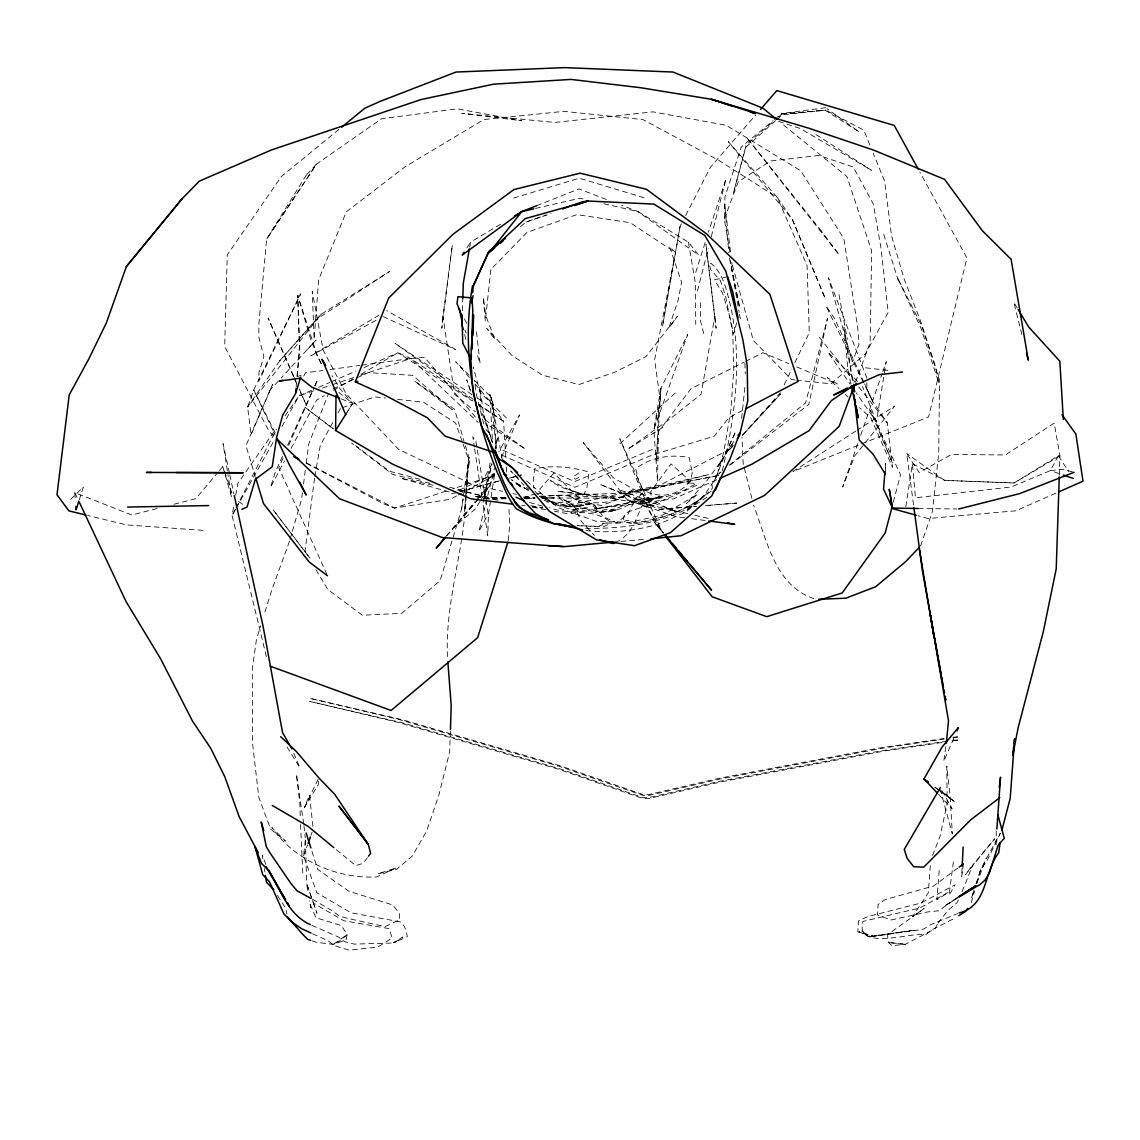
<?xml version="1.0" encoding="UTF-8"?>
<svg xmlns="http://www.w3.org/2000/svg" width="1140" height="1140" viewBox="0 0 1140 1140"><rect width="100%" height="100%" fill="white"/><g stroke="black" fill="none" stroke-linecap="round" stroke-linejoin="round"><path stroke-width="0.75" stroke-dasharray="5 3.75" d="M866.827 382.855L866.756 389.111L872.827 401.594L887.248 422.911L892.506 467.315L871.145 418.451L859.546 407.65M885.466 472.758L885.581 463.453L885.025 470.293M996.089 844.754L996.26 830.775M729.842 252.054L724.285 219.051L724.969 196.75L741.285 146.975L773.219 120.584M1059.302 475.238L1059.944 455.801L1054.201 423.097L1005.409 454.96L951.487 454.447L919.111 472.473L906.727 453.506L913.667 506.018M462.356 310.636L462.783 298.594M447.45 656.654C444.956 602.077 464.322 549.851 466.175 495.644M450.386 731.324L449.588 752.257L438.843 795.221L426.503 831.302L412.267 856.083L396.478 869.364L377.668 873.881L396.392 867.868L376.642 876.931C336.671 878.983 294.932 860.558 271.819 827.526L285.527 841.135L270.636 829.079L258.78 797.302L252.638 744.121L252.282 669.337L256.471 639.269L260.69 625.703M962.089 868.067L961.661 876.817L963.443 863.949M466.303 493.876L468.868 457.311L464.407 442.42M930.326 865.531L928.345 892.706L912.428 916.76L924.127 908.537L887.433 934.729L888.445 942.466L891.808 945.659L905.203 944.348L934.843 928.901L938.69 921.804L938.077 922.887L948.124 910.261L957.187 902.538L958.64 899.403M939.232 870.49L936.909 899.816L948.509 892.235L920.009 907.953L862.98 921.419C854.33 951.8 912.698 931.708 925.823 934.658L931.323 930.098L956.033 917.515M296.172 386.674L296.457 383.24M297.013 376.385L299.392 347.23L297.697 295.232L317.59 356.578L322.307 365.954M465.576 498.009L464.436 512.159L465.847 494.917M465.719 496.242L468.868 457.311L469.438 461.814L464.293 492.48M318.587 781.228L318.317 784.577L304.423 807.405L309.467 795.05L313.229 829.008M465.989 493.193L468.526 462.142M508.397 540.531L509.794 523.488L508.725 505.861M297.227 376.357L299.806 348.868L297.697 295.232L310.778 339.549L317.59 356.578L321.808 364.244M442.961 316.322L441.836 328.235L452.324 245.086L442.961 316.322L454.561 394.184L475.423 411.811M741.641 418.451L745.204 383.981M311.804 925.295L338.694 937.094L344.736 941.754L354.17 944.091L393.984 942.98L402.933 937.023L393.485 942.723L407.336 936.752L406.182 930.497L404.002 925.951L400.168 921.861L350.978 912.755L316.834 892.748L303.568 855.94L305.349 840.038M302.399 492.68L301.502 499.619L289.973 539.562M303.525 484.016L305.32 470.15M306.218 463.225L308.698 444.158L328.519 393.614M953.368 861.954L949.078 895.228L955.22 884.74L920.992 903.037L867.569 916.631L858.448 920.878L857.836 932.035L873.995 936.467L914.337 930.155L868.922 936.596L858.933 931.679L873.995 936.467L868.922 936.596L917.899 930.126L923.899 928.972L930.582 924.654L957.529 913.61M315.937 569.63L327.736 589.466L362.292 615.215L401.722 613.349L440.126 580.63L461.444 509.509L468.868 457.311M945.815 746.7L943.735 761.377L954.18 737.252M494.461 475.024L488.675 513.114L478.914 531.411L494.56 467.984M905.844 506.659L912.428 463.695L944.775 480.339L1014.115 482.947L1058.291 455.786L1068.608 471.39M461.444 509.509L463.154 499.291M483.303 502.142L490.399 460.988M680.053 226.433L662.482 326.51L680.053 226.433L681.663 223.326M314.555 478.13L305.036 551.332L307.757 555.907M314.854 476.406L320.297 445.341L333.806 420.575M469.68 247.238L470.578 242.122L502.241 223.255M714.837 316.379L716.091 328.291L705.945 244.459L714.837 316.379L701.043 394.241L670.648 418.451L627.584 449.288L664.549 426.332M233.6 507.086L232.09 515.565L266.475 656.939M235.724 495.23L237.847 483.374L276.022 428.797M673.94 260.362L654.645 359.713L660.317 400.739L653.861 429.566L657.509 481.693L658.464 431.704L690.997 388.669L744.121 362.078M483.973 499.007L491.711 463.923M484.072 498.679L491.739 464.066M722.276 470.905C735.87 413.336 743.765 352.174 727.577 294.277C724.541 282.692 720.566 271.277 710.99 263.354L709.08 263.525L710.776 269.767L720.337 280.497L725.639 296.371L732.749 332.852L733.818 369.047L730.882 410.087L723.843 451.625L717.032 475.351L713.555 482.348L711.916 483.503L712.4 488.162C693.505 508.953 664.392 517.745 637.445 522.548C633.056 523.559 630.021 519.071 625.746 520.78C618.507 525.383 610.47 521.764 602.832 523.616L602.12 524.97L598.258 526.281L577.681 525.683M697.466 291.014L708.296 248.492M711.317 236.579L726.052 178.738L708.439 232.09M893.304 502.17L900.543 474.753L870.276 410.243L892.477 463.296L862.524 386.375M736.682 322.706L733.576 334.148L729.828 316.507L722.603 293.165L714.424 279.856L725.952 277.077M971.252 902.738L974.543 891.067M976.894 882.745L980.656 869.407L1000.136 833.312M289.489 541.229L271.762 590.064L263.853 615.514M79.201 500.047L83.306 487.036L68.642 501.344M695.699 272.488L705.247 242.193M973.959 890.24L971.38 898.249L974.372 890.14M976.025 883.828L980.656 869.407L986.57 861.783L1000.322 833.411M920.564 545.975L932.435 511.461L938.733 453.107L939.488 380.076L921.362 325.071L897.479 277.775L921.149 328.562L938.99 383.539L935.598 366.738L920.693 321.352L904.248 279.243L891.537 235.852L884.64 181.232L873.226 153.202M857.765 443.631L842.645 487.079L854.815 455.729L894.8 406.011L857.351 430.108M860.672 435.28L882.175 373.45M882.759 371.782L886.25 361.751L876.347 421.871L856.14 392.773M303.568 855.94L307.543 844.854M310.964 835.349L312.103 832.186M855.556 381.971L870.162 342.442L871.644 250.8L846.877 176.501L780.786 122.735M976.766 883.671L986.328 857.736M724.285 219.051L738.207 181.844L770.44 160.996L818.876 155.453L853.276 166.996L873.354 204.131L881.006 248.178L888.174 312.445L865.445 353.842L830.96 383.838L796.789 380.176M932.577 855.556L940.073 836.076L947.169 803.472L946.784 766.137L950.147 796.375L952.313 833.939L940.315 789.664M962.16 891.58L972.848 864.761L994.736 838.784L965.267 874.936L972.848 864.761M866.87 378.166L828.367 277.661L852.492 361.893L858.933 344.365L857.736 327.721L844.085 239.984L841.762 235.239L800.679 170.686L726.251 125.314L652.992 111.848L554.795 122.45L461.828 113.359L521.892 120.769L457.311 108.841L381.572 118.731L316.549 164.06L266.618 239.186L258.794 324.857L258.88 337.369L263.896 356.62L258.951 372.524L258.809 381.33L300.746 293.778L253.707 390.008L247.594 407.023L251.071 434.825L272.531 384.493L245.941 445.612L255.218 476.264M494.632 473.542L489.117 486.552L480.88 499.976M501.543 457.268L519.512 414.946L498.893 451.682M283.019 458.137L278.773 467.756L326.81 574.19M288.691 445.312L314.156 387.586M314.868 385.976L317.704 379.563L313.301 389.168M282.506 456.385L275.168 472.402L270.522 487.393L284.501 460.902M287.636 445.184L312.574 390.764M784.206 384.821L791.801 369.018M794.851 362.705L809.286 332.709L807.063 265.535L777.252 197.419L728.303 141.617L792.357 219.436L825.218 298.481L792.357 219.436L777.252 197.419L719.055 160.498L642.974 119.6L563.858 111.35L483.802 119.572L404.885 166.91L346.261 211.883L318.659 279.685L314.141 339.278L312.274 291.341L323.161 350.123L346.147 393.784L398.601 449.374L473.243 484.87L502.669 491.34M304.423 807.405L318.103 779.432M235.31 509.281L232.09 515.565L235.524 509.423M236.123 507.713L276.407 429.296M303.81 375.972L305.42 372.837L322.99 370.457M685.653 215.531L710.448 167.195L755.863 114.784M291.07 448.447L316.564 400.154L324.245 395.68M1058.291 455.786L1050.41 470.578L1011.094 487.022L915.477 497.795L912.428 463.695M338.038 412.837L340.575 408.191M236.393 507.884L273.358 441.836M281.951 426.488L299.136 395.765L312.103 390.122M492.024 463.937L481.707 482.305L494.518 475.152L452.879 488.875M479.969 501.457L475.394 508.91L453.877 527.35L478.886 498.408M346.988 412.424L352.688 403.403L340.048 388.811L331.94 375.53M345.62 414.532L352.688 403.403L338.879 392.474M466.873 247.879L470.578 242.122M279.77 360.724L247.594 407.023L321.124 314.298L389.538 271.519L316.421 319.414L279.77 360.724L321.124 314.298M285.071 415.872L299.136 395.765L314.141 390.764M733.861 441.28L717.901 466.616L729.799 446.937L734.06 442.064M367.436 857.594L363.19 863.308L355.723 865.659L335.217 848.759M446.481 535.857L474.938 501.686M476.078 500.318L486.324 488.02M218.282 471.917L195.823 498.65L173.907 504.251M219.407 470.578L222.77 466.574L223.91 469.88M446.581 536.114L478.757 498.607M479.911 497.268L489.117 486.552L480.026 497.083M732.991 445.583L729.429 449.673L732.977 445.712M742.468 435.109L780.401 392.716M307.458 349.467L316.051 340.048L281.167 378.01M269.126 391.091L279.913 379.378M729.429 449.673L733.006 445.783M742.539 435.409L780.686 393.884L742.525 435.238M619.832 443.774L675.806 392.502M775.585 120.669L745.831 147.231L733.419 193.016L746.201 144.908L773.519 121.267M776.881 119.515L782.054 114.898L825.588 110.153L863.821 130.102L869.863 144.951M778.72 116.764L782.624 113.387L825.659 107.701M711.289 490.941C689.586 509.153 662.126 519.455 634.367 523.887C630.278 523.502 621.215 522.348 623.965 516.092L628.097 511.86L665.66 499.448L698.706 484.357M520.538 226.589L525.982 222.101L545.946 214.933M774.544 119.486L781.199 113.986L825.588 110.153M338.922 129.418L281.466 176.401L227.273 254.847L224.68 346.474L269.197 431.618L275.581 437.717M720.865 472.031L716.775 475.38L720.95 472.145M729.073 465.334L805.61 402.89L827.455 318.587L808.816 404.372L727.933 466.773M957.757 868.153L933.603 885.994L885.381 899.56L878.128 904.419L877.444 914.964L891.11 919.98L927.59 911.943L938.591 910.774L958.113 897.223M578.849 472.957L575.116 475.58L572.337 473.499M957.244 897.75L944.376 906.101L957.728 897.835M855.855 431.062L792.941 471.547L859.959 444.543M706.885 497.197C671.161 522.59 626.273 529.43 583.452 528.219M379.093 315.139L310.807 355.837L376.884 319.898M1059.944 455.801L1014.03 482.99L944.533 480.41L906.727 453.506M333.464 390.308L354.982 377.782M361.123 374.205L398.003 352.745L410.799 358.516L472.673 400.311M456.599 495.9L450.542 499.22L394.568 508.084L383.083 503.609L304.865 462.413M458.123 495.074L494.518 475.152M578.721 477.432L575.415 479.213L573.078 477.874M742.553 410.5L728.859 417.81L714.196 436.207L652.579 454.889L574.902 487.264L501.173 454.846M729.415 449.459L660.317 484.928L567.207 505.505L544.207 500.474M615.629 542.127C630.434 536.584 635.978 519.883 641.564 506.445L661.257 495.43L652.707 499.377L637.289 502.341C657.794 499.463 678.557 495.116 696.098 483.46L686.223 482.776L688.175 483.303L688.161 479.242L671.018 463.909L650.798 491.582L651.111 495.273L646.893 497.981L638.842 499.32L656.939 498.009L644.941 499.534L635.322 499.064L627.898 514.325L616.583 522.776L603.174 516.662L593.128 503.039C577.98 508.155 561.564 507.656 546.601 501.7M745.688 361.295L762.874 352.688L788.738 363.56M459.42 490.1L494.09 473.812M332.994 388.882L368.177 372.623L412.552 375.331L452.352 409.801L414.618 381.116L454.518 409.317L463.923 440.767M716.675 479.798L673.583 498.85L594.182 509.024L664.463 496.271L569.316 514.012L554.496 511.276M1055.882 493.164L1015.982 510.777L927.989 518.529L917.928 515.722M318.587 387.301L329.93 382.37M331.555 381.658L355.865 371.084M363.959 367.55L398.003 352.745L472.373 400.966M652.365 449.445L574.702 481.593L500.973 449.402M861.598 443.887L928.615 416.898L966.919 257.939L919.894 172.197M536.527 205.756L578.949 188.927L606.836 199.628M525.982 222.101L551.147 213.551M322.478 387.985L330.799 385.206M332.467 384.65L354.141 377.426M360.81 375.203L410.799 358.516L424.607 357.347L476.962 418.836M446.21 491.069L394.568 508.084L304.921 462.27M342.214 407.65L375.031 396.905L385.405 398.045M513.641 198.061L579.334 178.182L645.126 198.061M459.577 491.81L499.092 480.995M509.395 478.187L521.422 474.896L509.609 478.059M536.869 494.033L540.702 492.993L540.588 493.777L539.933 488.974L553.869 473.1L579.704 498.793L579.163 502.241L578.293 501.728L583.11 503.795L591.161 503.809L594.909 505.747L597.702 510.592L591.161 503.809L571.981 505.59L583.851 505.12L579.106 506.559L564.129 506.075L571.197 506.93L552.33 502.484L539.975 496.342M460.646 491.169L499.477 480.767M297.825 376.314L301.188 375.445M157.049 508.554L131.77 515.009L74.812 492.651L75.468 501.23M451.54 493.791L456.285 492.665M535.515 208.435L579.961 198.203L585.077 199.386M531.026 495.088L535.401 494.304M943.92 738.535L878.954 748.111L719.753 778.178L647.933 794.708L642.675 794.452L560.239 765.809L402.52 719.753L309.738 698.293L397.917 719.197L558.7 766.151L642.718 795.35L648.076 795.606L721.292 778.748L883.571 748.04L944.12 739.076M952.769 737.808L959.524 736.81L953.453 737.124M947.426 741.114L878.954 751.217L719.753 781.285L647.933 797.801L642.675 797.544L560.239 768.916L402.52 722.86L309.738 701.399L397.917 722.304L558.7 769.258L642.718 798.456L648.076 798.712L721.292 781.841L883.571 751.146L944.12 742.183M952.769 740.915L959.524 739.917L953.453 740.231M330.016 369.503L359.87 365.441M361.622 365.199L410.799 358.516L478.173 422.541M526.623 498.85L533.691 497.995M540.759 497.126L554.895 495.401L626.216 493.178L719.596 475.28L623.195 494.318L709.066 474.482L616.056 498.209L541.4 497.981M539.249 496.256L554.895 495.401L625.318 497.71L557.246 491.269L615.215 498.964L654.702 506.132L599.683 484.201L659.362 509.338L696.198 506.317M620.958 541.443L643.844 539.448M781.199 113.986L825.317 110.195L859.332 132.069L827.084 108.713M659.362 509.338L696.255 506.359M492.28 498.779L506.189 498.023M523.588 497.097L532.28 496.627M492.395 499.021L506.545 498.764M524.243 498.436L534.86 498.237M541.928 498.109L554.311 497.881L542.113 497.795M505.505 497.524L488.077 497.411L455.615 489.573M524.685 497.667L535.144 497.738M505.847 497.596L488.077 497.411L448.961 487.022M523.63 497.795L534.289 497.909M918.256 508.497L956.902 508.996M585.96 530.513C611.083 533.577 636.491 530.812 660.644 523.431L686.636 511.632L704.149 495.416L715.521 478.686L723.287 458.137L735.713 431.476L721.193 462.769L723.287 458.137L706.515 481.194L686.408 503.552L697.723 494.161L662.81 514.966L629.693 522.348L595.907 521.236L557.745 507.542L533.349 486.766M202.892 530.342L126.611 524.927L87.552 515.423M795.079 379.991L791.673 379.634L753.369 340.532L731.595 262.471M397.504 399.356L423.453 402.192L455.615 423.054L462.526 442.434M865.545 367.807L888.431 370.4M577.068 525.64L603.131 526.851L607.862 524.714L609.045 521.08C592.572 508.012 568.575 515.251 549.551 507.742M521.65 505.319L525.155 505.775M532.18 506.673L542.697 508.027M684.67 517.774L676.034 516.634L627.086 499.847L583.281 442.634L613.163 477.703L668.04 508.568L677.018 512.003L618.564 489.345M691.581 518.686L707.114 520.752M498.038 500.218L473.884 496.214L491.084 499.434M530.812 505.661L542.882 507.671M532.366 507.157L547.841 510.05M433.214 485.241L400.653 478.187L450.2 492.224M513.043 493.62L516.505 494.389M525.17 496.285L533.819 498.18M542.74 506.217L529.345 502.426M687.862 513.712L627.086 499.847L646.18 506.645L661.328 530.057L619.761 438.729L654.346 522.063L663.11 533.149M694.802 515.294L710.434 518.857M603.858 203.718L638.015 211.598L688.418 242.165L698.678 255.118L638.015 211.598L621.614 205.3M429.98 483.403L392.402 474.326L351.49 442.976M1072.412 471.86L1062.394 469.309L1050.41 470.578L1061.853 474.525M420.061 479.341L389.453 471.219L355.652 445.64M778.52 121.353L800.28 128.507L871.444 170.287L813.39 132.881M312.118 940.856L316.493 942.338L333.379 944.362L346.118 939.844L347.116 934.672L341.416 925.58L315.894 917.743L309.809 903.308L310.679 907.754L309.524 900.856M341.302 398.886L352.688 403.403M796.817 366.966L837.23 383.952L827.327 377.625L838.926 388.441M383.026 316.549L455.487 349.453L386.674 310.621M312.617 933.745L328.406 940.985L334.447 945.716L349.211 950.204L377.896 946.998L392.16 938.02L389.139 928.615L343.824 920.735L313.471 903.165L306.632 883.628L305.449 839.781M813.917 598.643C774.587 585.675 766.664 539.006 753.54 505.063M540.631 496.755L557.517 505.191L579.818 512.302L575.216 508.597L581.329 521.379L594.481 535.486M528.005 490.058L511.261 479.712M528.476 490.357L514.966 482.833L521.564 487.635L512.017 479.997M312.474 899.289L332.966 911.188L339.036 915.99L348.427 918.541L384.978 926.606L399.798 919.795L399.185 913.126L392.73 904.96L348.883 891.238L317.704 869.393L311.391 849.528M490.058 426.289L525.597 449.26L483.246 418.409M478.316 404.814L503.595 421.216L505.847 458.251M238.588 501.6L245.627 506.16M861.74 931.109L870.661 936.995M472.003 394.54L395.024 343.297L473.741 399.67M477.931 398.487L495.686 410.315L503.595 421.216L478.558 404.301M934.885 787.327L937.65 789.336M939.032 790.348L954.223 801.42L941.583 790.732M934.971 787.113L940.472 791.203M941.84 792.229L954.223 801.42M333.122 428.597L304.95 407.279L333.165 428.911M526.58 487.393L529.216 489.502M534.945 491.297C547.813 505.69 569.145 505.904 583.922 494.318L586.972 487.322L589.024 472.074C571.71 466.859 552.359 465.063 534.589 468.711L532.993 484.001L534.161 488.376M526.709 480.866L530.642 484.457M845.367 394.44L847.946 396.834M518.216 478.116L510.72 470.92L523.944 485.298M506.488 417.995L480.111 392.459L473.271 366.923M857.579 381.472L827.868 352.06L850.084 384.052M469.167 375.188L455.729 361.736L469.367 377.454M474.055 380.076L491.141 397.176L493.221 404.957L496.456 448.918M938.619 794.438L952.057 808.631L941.982 790.633M475.038 384.009L493.221 404.957L489.858 394.369L492.48 441.978M486.053 429.538L488.333 432.203M663.494 532.964L654.346 522.063L663.366 532.978M819.375 337.212L855.328 382.57M858.776 386.973L887.248 422.911M310.023 558.272L273.059 509.708L310.123 558.358M277.447 895.442L285.613 908.152L286.966 914.052M287.052 746.999L299.849 767.69L292.581 750.419M1017.308 308.142L1013.788 302.328L1021.882 334.618M275.182 432.958L253.707 390.008L275.082 434.882M464.464 318.815L467.257 324.772M74.812 492.651L78.575 500.645M863.977 382.399L834.494 318.459L825.973 305.891L872.827 401.594L864.719 383.995M293.579 375.944L268.071 317.889L296.286 383.14M294.291 377.554L296.414 382.399M299.25 388.84L306.332 404.971L299.108 389.666M464.864 330.002L466.175 333.037M492.509 442.605L481.051 410.557L479.726 386.745L483.674 414.647L492.266 441.992M265.834 864.448L262.243 855L263.041 860.102M463.097 444.044L469.438 461.814M470.236 389.752L466.745 379.834L471.689 394.825M224.48 471.532L232.474 494.689M313.471 903.165L316.948 913.211L306.632 883.628L308.37 893.974M477.575 355.68L480.097 363.418L476.036 328.078M883.756 234.384L898.634 281.58M483.674 414.647L491.995 440.966M222.77 466.574L224.722 473.342M225.207 475.024L231.548 497.026L228 474.639M464.621 334.59L465.989 339.692M703.793 333.55L700.63 321.437L700.459 300.875M751.887 498.38L743.152 463.31L742.012 437.347M483.788 423.995L476.463 394.697L474.497 381.145M229.425 473.086L223.07 443.631L227.715 472.915M229.796 474.824L233.899 493.891M850.953 384.009L848.046 370.472L843.999 327.137L853.148 383.126M729.415 257.968L739.718 307.8L730.213 260.775L739.133 312.332M838.997 294.647L847.362 339.349M739.447 314.056L740.687 320.939M502.127 459.021L491.141 397.176L496.242 449.06M847.191 349.752L853.091 383.453M688.418 242.165L695.386 283.176L695.742 324.43M485.483 498.266L475.893 441.38L472.786 436.691L474.354 447.094M485.768 499.99L488.39 515.508L487.735 535.515L482.747 502.569M264.366 868.609L264.893 872.015M474.625 448.832L482.491 500.845M730.484 251.812L724.769 204.103L728.774 252.767M731.766 262.414L732.194 265.948M303.753 824.063L296.4 774.089L299.906 804.056L300.319 817.75M303.938 825.816L305.249 838.043M506.374 467.058L506.702 472.359M302.784 873.012L300.518 824.605M744.919 362.976L745.289 373.649M658.122 417.24L656.498 460.93L660.929 388.27L687.677 334.533L653.861 429.566L660.929 388.27L658.122 417.24M490.841 269.467L485.312 321.309L483.303 297.426L485.868 315.923L495.017 339.635L486.78 328.463L512.088 355.609L542.569 375.231L578.935 384.579L615.215 372.011L646.01 356.564L677.417 316.35L668.724 328.306L678.229 299.891L681.577 282.236L669.551 246.525L675.365 252.567L630.221 222.699L576.797 214.605L526.965 232.46L490.841 269.467M692.236 472.202L691.039 479.641C680.38 495.829 659.39 499.448 642.974 489.844L639.269 483.445L635.735 468.825C649.843 457.268 671.46 453.962 689.144 457.482L692.236 472.202M497.496 438.102L495.188 448.49L497.496 438.102M306.361 174.976L266.618 239.186L316.549 164.06L306.361 174.976M704.149 495.416L701.257 498.921L686.138 510.877L704.149 495.416M642.39 493.05C620.801 519.014 579.49 518.13 556.021 495.074L569.857 502.882L564.528 500.403C581.058 508.611 599.027 513.869 617.538 509.951L606.095 509.366L595.265 512.045C613.135 512.302 628.781 503.923 642.39 493.05M347.116 934.672L339.706 940.928L333.379 944.362L347.116 934.672M632.971 489.402L621.827 498.023L601.535 505.462L580.231 501.956L568.817 495.743C588.981 506.673 615.757 505.205 632.971 489.402M607.078 522.875L602.832 523.616L607.078 522.875M587.385 507.628L570.898 510.178L587.385 507.628M736.668 503.082L705.005 505.618L736.668 503.082M905.203 944.348L888.445 942.466L905.203 944.348M583.295 494.503L559.882 486.851L550.435 480.567L568.603 489.416L583.295 494.503M821.555 231.263L746.6 137.456L839.14 254.833L821.555 231.263"/><path stroke-width="1.5" d="M512.872 504.194L470.763 498.793L392.602 464.165L335.559 430.464L336.043 395.523M471.29 359.1L471.376 355.58M471.49 350.293L472.786 310.764L472.074 298.566L471.518 302.77M473 335.303L473.528 314.854L470.791 358.615L472.929 391.505L481.622 426.089L495.701 454.304L502.113 469.623L508.355 480.923L523.517 500.546L535.558 513.57L552.914 523.545L571.981 526.595M1059.245 477.005L1056.224 568.874L1043.285 631.76L1018.177 727.562L1012.79 755.179M462.184 315.78L461.885 324.387L463.253 329.488M462.783 298.594L463.31 283.133L469.367 248.947M996.873 829.051L1000.535 777.181L999.267 787.484M450.457 729.586L451.198 705.432L447.863 661.884M962.174 866.329L963.143 847.077M884.897 472.003L883.543 489.089L892.791 508.682L916.261 515.251M295.787 391.818L296.101 388.384M472.63 292.738L473.328 285.812L489.046 251.185L505.462 238.26M471.162 355.295L470.791 358.615L462.783 343.254L461.928 314.455M471.917 348.683L472.487 343.71M1012.847 753.625L1013.631 747.056M1014.03 743.765L1014.614 738.848L1010.183 798.499L1001.861 830.262M1000.165 842.417L998.711 852.848C983.663 871.644 987.938 906.001 959.111 912.969M946.271 743.451L948.509 720.836L930.468 615.372L939.802 667.071M471.689 302.471L473.114 295.673M891.95 507.314L885.167 533.007L842.175 592.971L766.736 616.669L712.172 596.776L665.247 535.914M300.675 377.098L295.616 393.528L282.649 415.274L276.721 436.919L272.204 466.801L255.332 479.313L247.038 507.072L241.865 509.352M78.689 501.686L76.124 509.808L75.867 506.388M507.87 542.212L477.617 637.688L391.077 710.491L270.223 666.173M1026.556 353.315L1028.266 360.112L1011.123 259.336L982.238 230.594L944.59 179.379L873.696 150.138L809.158 128.321L711.559 99.308L641.193 87.794L571.154 79.415L493.691 84.16L421.216 99.508L271.32 150.01L199.315 181.16L181.83 199.044L126.398 266.504L106.376 322.848L88.721 359.129L69.212 394.91L57 494.76L68.885 510.877L85.856 515.009M308.113 843.272L310.394 836.931M853.119 388.555L839.126 426.431L764.669 495.344L681.122 535.729L650.897 538.835M494.575 452.651L445.07 436.15L427.315 417.739L384.479 394.953L355.295 381.843L388.726 298.01L453.007 234.27L513.926 189.554L580.089 173.18L646.48 189.297L706.401 233.757L769.899 294.334L798.157 381.373L745.603 408.861M956.959 730.811L958.355 727.591L942.239 746.843L923.97 778.948L937.408 793.141M720.68 477.717L715.578 489.986L713.099 492.053M737.267 438.416L739.39 435.979L747.769 400.767L747.185 365.399L742.852 339.706L725.881 271.377L704.819 235.467L653.861 204.103L588.041 201.025L525.326 218.581L487.834 253.565L473.328 285.812M940.315 787.64L904.234 849.457L907.183 858.392L913.625 866.699L923.728 867.141L970.667 819.874L999.794 797.615M335.559 430.464L346.033 413.934M464.094 252.196L462.242 255.075L521.835 211.584L536.527 205.756M967.604 908.395L965.78 911.231L958.826 915.719M737.922 435.637L739.96 432.801L730.07 458.836L711.731 495.957L670.534 532.608L634.538 545.704L596.648 539.933L549.523 511.461L512.288 467.714L502.612 459.905M368.505 856.169L370.628 853.319L368.277 844.398L334.747 794.338L318.858 777.879L296.03 751.16L280.639 736.668M491.725 249.646L521.835 211.584L533.805 208.834M181.83 199.044L126.398 266.504M445.341 537.225L436.235 548.169L445.426 537.453M760.523 109.412L776.825 90.587L894.245 125.443L918.185 169.09M919.424 547.172L905.801 561.507L875.577 586.786L845.894 598.201L818.819 599.241M487.834 253.565L494.646 247.95M500.104 243.447L502.826 241.195M341.658 127.181L364.914 108.172L379.891 101.46L456.029 72.048L564.813 67.616L673.028 72.048L762.888 108.172L776.654 119.372M959.182 867.098L963.443 863.949M856.539 383.468L831.317 400.667L809.144 430.592L751.802 464.265L719.867 478.387M959.581 896.254L975.84 885.694L958.683 896.824M959.21 896.923L980.001 884.483L984.789 880.394L989.463 872.87L998.156 845.125L1004.283 838.313L997.885 814.858M514.297 216.073L521.835 211.584M847.319 387.985L833.639 395.01L879.239 374.661L902.524 372.011M615.629 542.127L612.935 543.495L599.74 539.776M1059.06 491.753L1083 481.18L1075.875 434.126L1061.967 414.618M1074.094 472.288L1019.73 493.591L958.669 509.01M562.576 208.948L582.54 201.78L588.041 201.025L574.631 205.585M282.692 380.247L279.329 381.116L300.547 378.181L312.032 387.272L339.677 398.245M355.295 381.843L357.932 381.43M473.428 285.926L472.473 286.012C461.344 348.883 473.513 414.333 497.567 473.114C503.552 485.141 507.457 498.693 516.52 508.896C533.378 518.173 552.074 524.457 571.183 526.723M613.918 542.056L563.502 546.687L442.391 537.553L339.52 498.736L276.863 438.943M127.495 507.058L208.763 505.576M151.62 472.459L146.333 472.43L243.176 472.744L176.273 472.53M918.256 508.497L892.449 508.084L889.3 489.502L892.449 508.084M548.169 545.732L563.36 546.43M472.103 297.939L457.924 296.671L457.012 303.739L462.184 316.834M708.838 520.98L734.744 524.4L727.79 522.818M566.694 525.469L557.973 523.859L582.654 530M548.539 519.755L529.274 512.786L518.885 507.386M548.326 519.968C504.578 514.567 500.232 467.386 486.381 434.326M755.122 113.259L711.559 99.308L733.319 106.462M750.063 111.977L755.093 113.629M310.65 940.357L307.729 939.374L302.285 933.931L287.651 917.002M1063.477 475.095L1073.296 478.472M310.222 924.597C288.021 914.693 280.198 889.172 268.484 869.977L285.656 899.902M515.978 497.197L524.357 500.902M311.035 933.019L301.559 928.673L291.612 921.875L283.832 913.838L269.624 882.032L262.727 874.665L254.918 846.436L239.172 816.696L224.737 776.611L210.629 748.125L192.475 721.064L160.683 658.892L125.927 601.336L79.33 502.241M298.623 459.05L293.906 456.641L298.609 459.107M311.006 898.448L297.084 890.825L291.07 883.685L270.721 853.96L266.333 846.806L261.217 822.04L263.725 830.433M272.261 805.467L307.886 826.215L333.849 847.633M928.102 782.011L923.97 778.948L928.017 782.211M327.536 575.8L309.268 562.048L263.468 503.524L255.745 477.974M506.573 475.636L503.837 473.456L502.484 468.697M506.317 475.551L503.837 473.456L508.796 480.168M517.532 472.501L512.288 467.714L499.106 458.893L495.701 454.304M285.527 899.831L267.743 869.592L261.502 863.522L254.918 846.436L258.338 852.62M273.814 889.798L266.489 882.218L265.421 875.406M665.789 535.7L670.363 541.144M672.643 543.865L676.077 547.955M678.371 550.691L681.791 554.767M684.086 557.503L687.52 561.593M689.8 564.314L711.545 590.207L665.618 535.715M518.443 506.445L514.51 501.657L516.89 504.934M510.791 482.847L512.772 485.526M885.452 474.311L872.969 454.076L859.218 440.026L853.931 394.469M325.627 365.199L322.007 359.285L345.62 414.532M1018.177 309.596L1028.736 327.038L1059.815 361.209L1063.335 419.577M291.911 748.852L282.549 732.635L263.126 626.487L234.27 495.629M266.033 866.5L267.743 869.592M299.834 482.291L306.19 495.017L289.589 465.32L276.607 438.074M494.945 450.229L502.113 469.623L496.897 454.988M727.605 276.678L732.664 291.512L738.022 317.789M514.482 501.258L513.684 499.206M495.074 450.542L497.624 458.48M306.133 832.969L310.864 847.875M459.221 308.57L462.17 322.079M851.323 385.705L858.235 417.867L856.169 406.097M942.153 680.637L922.488 571.254L913.895 507.756M942.808 684.128L943.45 687.605M940.429 670.519L941.056 673.968M941.669 677.402L943.236 686.024M943.849 689.472L944.476 692.921M853.39 385.135L854.573 391.875L853.718 386.617M855 399.37L855.584 402.733M919.453 549.765L933.731 635.322L930.468 615.372M367.066 842.745L338.851 806.051L368.277 844.398L367.066 842.745M289.09 905.887L287.309 902.866L289.09 905.887M945.716 699.818L945.074 696.326L945.716 699.818"/></g></svg>
